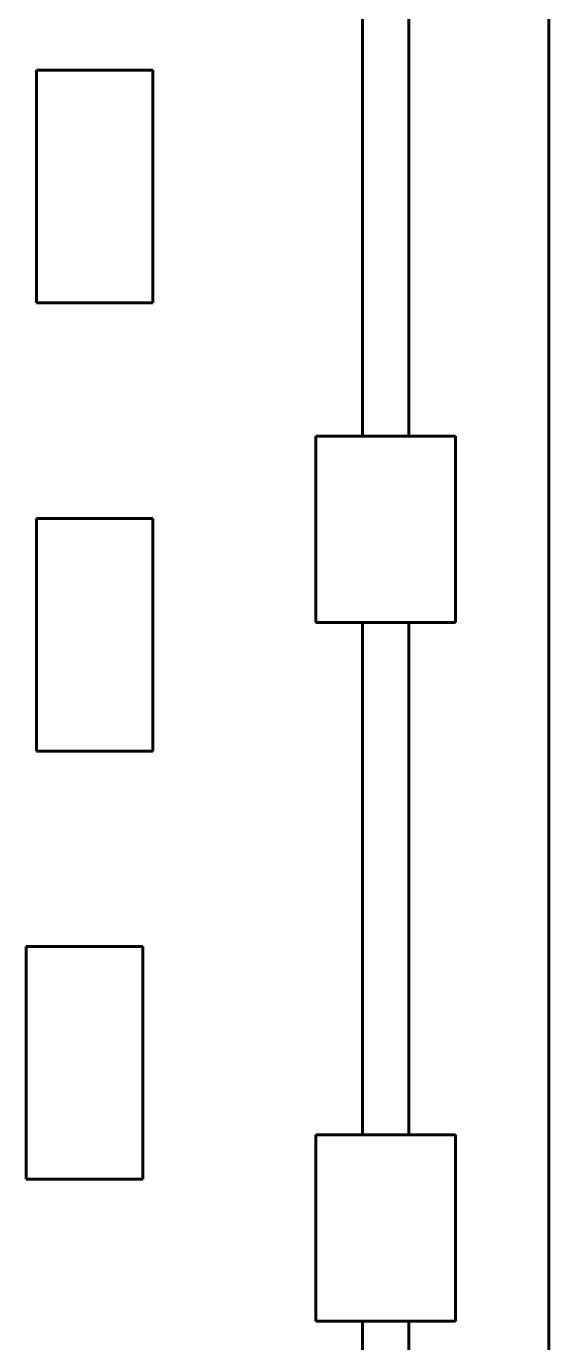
# Model space of a CAD drawing. Extents: x 0 to 297, y 0 to 292.
# Drawn here: x 248.04 to 253.64, y 112.79 to 126.92 of the extents above; entities that cross this region are included whole.
import ezdxf

# ---------------------------------------------------------------- set-up
doc = ezdxf.new("R2010")
doc.units = 0
doc.header["$MEASUREMENT"] = 0
doc.linetypes.add('K5LT_BASIC', pattern=[0])
doc.layers.add('Системный слой', color=7, linetype='Continuous')

# ---------------------------------------------------------------- blocks, each defined once
blk = doc.blocks.new('*U')
at = {"layer": 'Системный слой', "linetype": 'K5LT_BASIC', "lineweight": 60}
for p, q in [((249.395, 126.45), (248.145, 126.45)), ((248.145, 126.45), (248.145, 123.95)), ((249.395, 123.95), (249.395, 126.45)), ((248.145, 123.95), (249.395, 123.95)), ((249.395, 121.637), (248.145, 121.637)), ((248.145, 121.637), (248.145, 119.137)), ((249.395, 119.137), (249.395, 121.637)), ((248.145, 119.137), (249.395, 119.137)), ((249.286, 117.043), (248.036, 117.043)), ((248.036, 117.043), (248.036, 114.543)), ((249.286, 114.543), (249.286, 117.043)), ((248.036, 114.543), (249.286, 114.543))]:
    blk.add_line(p, q, dxfattribs=at)

msp = doc.modelspace()

# ---------------------------------------------------------------- linework, layer by layer
at = {"layer": 'Системный слой', "linetype": 'K5LT_BASIC', "lineweight": 60}
for p, q in [((253.642, 67.019), (253.642, 175.019)), ((251.642, 122.519), (251.642, 128.019)), ((252.142, 128.019), (252.142, 122.519)), ((251.142, 122.519), (252.642, 122.519)), ((251.142, 122.519), (251.142, 120.519)), ((251.142, 120.519), (251.142, 122.519)), ((251.142, 122.519), (252.642, 122.519)), ((252.642, 122.519), (251.642, 122.519)), ((252.642, 122.519), (252.642, 120.519)), ((252.642, 120.519), (252.642, 122.519)), ((252.642, 121.769), (252.642, 121.019)), ((252.642, 120.519), (251.142, 120.519)), ((251.142, 120.519), (252.642, 120.519)), ((251.642, 115.019), (251.642, 120.519)), ((252.142, 120.519), (252.142, 115.019)), ((251.142, 115.019), (252.642, 115.019)), ((251.142, 115.019), (251.142, 113.019)), ((251.142, 113.019), (251.142, 115.019)), ((251.142, 115.019), (252.642, 115.019)), ((252.642, 115.019), (251.642, 115.019)), ((252.642, 115.019), (252.642, 113.019)), ((252.642, 113.019), (252.642, 115.019)), ((252.642, 114.269), (252.642, 113.519)), ((252.642, 113.019), (251.142, 113.019)), ((251.142, 113.019), (252.642, 113.019)), ((251.642, 107.519), (251.642, 113.019)), ((252.142, 113.019), (252.142, 107.519))]:
    msp.add_line(p, q, dxfattribs=at)

# ---------------------------------------------------------------- block references
at = {"layer": 'Системный слой'}
msp.add_blockref('*U', (0, 0), dxfattribs=at)
msp.add_blockref('*U', (0, 0), dxfattribs=at)
msp.add_blockref('*U', (0, 0), dxfattribs=at)
msp.add_blockref('*U', (0, 0), dxfattribs=at)
msp.add_blockref('*U', (0, 0), dxfattribs=at)
msp.add_blockref('*U', (0, 0), dxfattribs=at)
msp.add_blockref('*U', (0, 0), dxfattribs=at)
msp.add_blockref('*U', (0, 0), dxfattribs=at)
msp.add_blockref('*U', (0, 0), dxfattribs=at)
msp.add_blockref('*U', (0, 0), dxfattribs=at)
msp.add_blockref('*U', (0, 0), dxfattribs=at)
msp.add_blockref('*U', (0, 0), dxfattribs=at)
msp.add_blockref('*U', (0, 0), dxfattribs=at)
msp.add_blockref('*U', (0, 0), dxfattribs=at)
msp.add_blockref('*U', (0, 0), dxfattribs=at)
msp.add_blockref('*U', (0, 0), dxfattribs=at)
msp.add_blockref('*U', (0, 0), dxfattribs=at)
msp.add_blockref('*U', (0, 0), dxfattribs=at)
msp.add_blockref('*U', (0, 0), dxfattribs=at)
msp.add_blockref('*U', (0, 0), dxfattribs=at)
msp.add_blockref('*U', (0, 0), dxfattribs=at)
msp.add_blockref('*U', (0, 0), dxfattribs=at)
msp.add_blockref('*U', (0, 0), dxfattribs=at)
msp.add_blockref('*U', (0, 0), dxfattribs=at)
msp.add_blockref('*U', (0, 0), dxfattribs=at)
msp.add_blockref('*U', (0, 0), dxfattribs=at)
msp.add_blockref('*U', (0, 0), dxfattribs=at)
msp.add_blockref('*U', (0, 0), dxfattribs=at)
msp.add_blockref('*U', (0, 0), dxfattribs=at)
msp.add_blockref('*U', (0, 0), dxfattribs=at)
msp.add_blockref('*U', (0, 0), dxfattribs=at)
msp.add_blockref('*U', (0, 0), dxfattribs=at)
msp.add_blockref('*U', (0, 0), dxfattribs=at)
msp.add_blockref('*U', (0, 0), dxfattribs=at)
msp.add_blockref('*U', (0, 0), dxfattribs=at)
msp.add_blockref('*U', (0, 0), dxfattribs=at)
msp.add_blockref('*U', (0, 0), dxfattribs=at)
msp.add_blockref('*U', (0, 0), dxfattribs=at)
msp.add_blockref('*U', (0, 0), dxfattribs=at)
msp.add_blockref('*U', (0, 0), dxfattribs=at)
msp.add_blockref('*U', (0, 0), dxfattribs=at)
msp.add_blockref('*U', (0, 0), dxfattribs=at)
msp.add_blockref('*U', (0, 0), dxfattribs=at)
msp.add_blockref('*U', (0, 0), dxfattribs=at)
msp.add_blockref('*U', (0, 0), dxfattribs=at)
msp.add_blockref('*U', (0, 0), dxfattribs=at)
msp.add_blockref('*U', (0, 0), dxfattribs=at)
msp.add_blockref('*U', (0, 0), dxfattribs=at)
msp.add_blockref('*U', (0, 0), dxfattribs=at)
msp.add_blockref('*U', (0, 0), dxfattribs=at)
msp.add_blockref('*U', (0, 0), dxfattribs=at)
msp.add_blockref('*U', (0, 0), dxfattribs=at)
msp.add_blockref('*U', (0, 0), dxfattribs=at)
msp.add_blockref('*U', (0, 0), dxfattribs=at)
msp.add_blockref('*U', (0, 0), dxfattribs=at)
msp.add_blockref('*U', (0, 0), dxfattribs=at)
msp.add_blockref('*U', (0, 0), dxfattribs=at)
msp.add_blockref('*U', (0, 0), dxfattribs=at)
msp.add_blockref('*U', (0, 0), dxfattribs=at)
msp.add_blockref('*U', (0, 0), dxfattribs=at)
msp.add_blockref('*U', (0, 0), dxfattribs=at)
msp.add_blockref('*U', (0, 0), dxfattribs=at)
msp.add_blockref('*U', (0, 0), dxfattribs=at)
msp.add_blockref('*U', (0, 0), dxfattribs=at)
msp.add_blockref('*U', (0, 0), dxfattribs=at)
msp.add_blockref('*U', (0, 0), dxfattribs=at)
msp.add_blockref('*U', (0, 0), dxfattribs=at)
msp.add_blockref('*U', (0, 0), dxfattribs=at)
msp.add_blockref('*U', (0, 0), dxfattribs=at)
msp.add_blockref('*U', (0, 0), dxfattribs=at)
msp.add_blockref('*U', (0, 0), dxfattribs=at)
msp.add_blockref('*U', (0, 0), dxfattribs=at)
msp.add_blockref('*U', (0, 0), dxfattribs=at)
msp.add_blockref('*U', (0, 0), dxfattribs=at)
msp.add_blockref('*U', (0, 0), dxfattribs=at)
msp.add_blockref('*U', (0, 0), dxfattribs=at)
msp.add_blockref('*U', (0, 0), dxfattribs=at)
msp.add_blockref('*U', (0, 0), dxfattribs=at)
msp.add_blockref('*U', (0, 0), dxfattribs=at)
msp.add_blockref('*U', (0, 0), dxfattribs=at)
msp.add_blockref('*U', (0, 0), dxfattribs=at)
msp.add_blockref('*U', (0, 0), dxfattribs=at)
msp.add_blockref('*U', (0, 0), dxfattribs=at)
msp.add_blockref('*U', (0, 0), dxfattribs=at)
msp.add_blockref('*U', (0, 0), dxfattribs=at)
msp.add_blockref('*U', (0, 0), dxfattribs=at)
msp.add_blockref('*U', (0, 0), dxfattribs=at)
msp.add_blockref('*U', (0, 0), dxfattribs=at)
msp.add_blockref('*U', (0, 0), dxfattribs=at)
msp.add_blockref('*U', (0, 0), dxfattribs=at)
msp.add_blockref('*U', (0, 0), dxfattribs=at)
msp.add_blockref('*U', (0, 0), dxfattribs=at)
msp.add_blockref('*U', (0, 0), dxfattribs=at)
msp.add_blockref('*U', (0, 0), dxfattribs=at)
msp.add_blockref('*U', (0, 0), dxfattribs=at)
msp.add_blockref('*U', (0, 0), dxfattribs=at)
msp.add_blockref('*U', (0, 0), dxfattribs=at)
msp.add_blockref('*U', (0, 0), dxfattribs=at)
msp.add_blockref('*U', (0, 0), dxfattribs=at)
msp.add_blockref('*U', (0, 0), dxfattribs=at)
msp.add_blockref('*U', (0, 0), dxfattribs=at)
msp.add_blockref('*U', (0, 0), dxfattribs=at)
msp.add_blockref('*U', (0, 0), dxfattribs=at)
msp.add_blockref('*U', (0, 0), dxfattribs=at)
msp.add_blockref('*U', (0, 0), dxfattribs=at)
msp.add_blockref('*U', (0, 0), dxfattribs=at)
msp.add_blockref('*U', (0, 0), dxfattribs=at)
msp.add_blockref('*U', (0, 0), dxfattribs=at)
msp.add_blockref('*U', (0, 0), dxfattribs=at)
msp.add_blockref('*U', (0, 0), dxfattribs=at)
msp.add_blockref('*U', (0, 0), dxfattribs=at)
msp.add_blockref('*U', (0, 0), dxfattribs=at)
msp.add_blockref('*U', (0, 0), dxfattribs=at)
msp.add_blockref('*U', (0, 0), dxfattribs=at)
msp.add_blockref('*U', (0, 0), dxfattribs=at)
msp.add_blockref('*U', (0, 0), dxfattribs=at)
msp.add_blockref('*U', (0, 0), dxfattribs=at)
msp.add_blockref('*U', (0, 0), dxfattribs=at)
msp.add_blockref('*U', (0, 0), dxfattribs=at)
msp.add_blockref('*U', (0, 0), dxfattribs=at)
msp.add_blockref('*U', (0, 0), dxfattribs=at)
msp.add_blockref('*U', (0, 0), dxfattribs=at)
msp.add_blockref('*U', (0, 0), dxfattribs=at)
msp.add_blockref('*U', (0, 0), dxfattribs=at)
msp.add_blockref('*U', (0, 0), dxfattribs=at)
msp.add_blockref('*U', (0, 0), dxfattribs=at)
msp.add_blockref('*U', (0, 0), dxfattribs=at)
msp.add_blockref('*U', (0, 0), dxfattribs=at)
msp.add_blockref('*U', (0, 0), dxfattribs=at)
msp.add_blockref('*U', (0, 0), dxfattribs=at)
msp.add_blockref('*U', (0, 0), dxfattribs=at)
msp.add_blockref('*U', (0, 0), dxfattribs=at)
msp.add_blockref('*U', (0, 0), dxfattribs=at)
msp.add_blockref('*U', (0, 0), dxfattribs=at)
msp.add_blockref('*U', (0, 0), dxfattribs=at)
msp.add_blockref('*U', (0, 0), dxfattribs=at)
msp.add_blockref('*U', (0, 0), dxfattribs=at)
msp.add_blockref('*U', (0, 0), dxfattribs=at)
msp.add_blockref('*U', (0, 0), dxfattribs=at)
msp.add_blockref('*U', (0, 0), dxfattribs=at)
msp.add_blockref('*U', (0, 0), dxfattribs=at)
msp.add_blockref('*U', (0, 0), dxfattribs=at)
msp.add_blockref('*U', (0, 0), dxfattribs=at)
msp.add_blockref('*U', (0, 0), dxfattribs=at)
msp.add_blockref('*U', (0, 0), dxfattribs=at)
msp.add_blockref('*U', (0, 0), dxfattribs=at)
msp.add_blockref('*U', (0, 0), dxfattribs=at)
msp.add_blockref('*U', (0, 0), dxfattribs=at)
msp.add_blockref('*U', (0, 0), dxfattribs=at)
msp.add_blockref('*U', (0, 0), dxfattribs=at)
msp.add_blockref('*U', (0, 0), dxfattribs=at)
msp.add_blockref('*U', (0, 0), dxfattribs=at)
msp.add_blockref('*U', (0, 0), dxfattribs=at)
msp.add_blockref('*U', (0, 0), dxfattribs=at)
msp.add_blockref('*U', (0, 0), dxfattribs=at)
msp.add_blockref('*U', (0, 0), dxfattribs=at)
msp.add_blockref('*U', (0, 0), dxfattribs=at)
msp.add_blockref('*U', (0, 0), dxfattribs=at)
msp.add_blockref('*U', (0, 0), dxfattribs=at)
msp.add_blockref('*U', (0, 0), dxfattribs=at)
msp.add_blockref('*U', (0, 0), dxfattribs=at)
msp.add_blockref('*U', (0, 0), dxfattribs=at)
msp.add_blockref('*U', (0, 0), dxfattribs=at)
msp.add_blockref('*U', (0, 0), dxfattribs=at)
msp.add_blockref('*U', (0, 0), dxfattribs=at)
msp.add_blockref('*U', (0, 0), dxfattribs=at)
msp.add_blockref('*U', (0, 0), dxfattribs=at)
msp.add_blockref('*U', (0, 0), dxfattribs=at)
msp.add_blockref('*U', (0, 0), dxfattribs=at)
msp.add_blockref('*U', (0, 0), dxfattribs=at)
msp.add_blockref('*U', (0, 0), dxfattribs=at)
msp.add_blockref('*U', (0, 0), dxfattribs=at)
msp.add_blockref('*U', (0, 0), dxfattribs=at)
msp.add_blockref('*U', (0, 0), dxfattribs=at)
msp.add_blockref('*U', (0, 0), dxfattribs=at)
msp.add_blockref('*U', (0, 0), dxfattribs=at)
msp.add_blockref('*U', (0, 0), dxfattribs=at)
msp.add_blockref('*U', (0, 0), dxfattribs=at)
msp.add_blockref('*U', (0, 0), dxfattribs=at)
msp.add_blockref('*U', (0, 0), dxfattribs=at)
msp.add_blockref('*U', (0, 0), dxfattribs=at)
msp.add_blockref('*U', (0, 0), dxfattribs=at)
msp.add_blockref('*U', (0, 0), dxfattribs=at)
msp.add_blockref('*U', (0, 0), dxfattribs=at)
msp.add_blockref('*U', (0, 0), dxfattribs=at)
msp.add_blockref('*U', (0, 0), dxfattribs=at)
msp.add_blockref('*U', (0, 0), dxfattribs=at)
msp.add_blockref('*U', (0, 0), dxfattribs=at)
msp.add_blockref('*U', (0, 0), dxfattribs=at)
msp.add_blockref('*U', (0, 0), dxfattribs=at)
msp.add_blockref('*U', (0, 0), dxfattribs=at)
msp.add_blockref('*U', (0, 0), dxfattribs=at)
msp.add_blockref('*U', (0, 0), dxfattribs=at)
msp.add_blockref('*U', (0, 0), dxfattribs=at)
msp.add_blockref('*U', (0, 0), dxfattribs=at)
msp.add_blockref('*U', (0, 0), dxfattribs=at)
msp.add_blockref('*U', (0, 0), dxfattribs=at)
msp.add_blockref('*U', (0, 0), dxfattribs=at)
msp.add_blockref('*U', (0, 0), dxfattribs=at)
msp.add_blockref('*U', (0, 0), dxfattribs=at)
msp.add_blockref('*U', (0, 0), dxfattribs=at)
msp.add_blockref('*U', (0, 0), dxfattribs=at)
msp.add_blockref('*U', (0, 0), dxfattribs=at)
msp.add_blockref('*U', (0, 0), dxfattribs=at)
msp.add_blockref('*U', (0, 0), dxfattribs=at)
msp.add_blockref('*U', (0, 0), dxfattribs=at)
msp.add_blockref('*U', (0, 0), dxfattribs=at)
msp.add_blockref('*U', (0, 0), dxfattribs=at)
msp.add_blockref('*U', (0, 0), dxfattribs=at)
msp.add_blockref('*U', (0, 0), dxfattribs=at)
msp.add_blockref('*U', (0, 0), dxfattribs=at)
msp.add_blockref('*U', (0, 0), dxfattribs=at)
msp.add_blockref('*U', (0, 0), dxfattribs=at)
msp.add_blockref('*U', (0, 0), dxfattribs=at)
msp.add_blockref('*U', (0, 0), dxfattribs=at)
msp.add_blockref('*U', (0, 0), dxfattribs=at)
msp.add_blockref('*U', (0, 0), dxfattribs=at)
msp.add_blockref('*U', (0, 0), dxfattribs=at)
msp.add_blockref('*U', (0, 0), dxfattribs=at)
msp.add_blockref('*U', (0, 0), dxfattribs=at)
msp.add_blockref('*U', (0, 0), dxfattribs=at)
msp.add_blockref('*U', (0, 0), dxfattribs=at)
msp.add_blockref('*U', (0, 0), dxfattribs=at)
msp.add_blockref('*U', (0, 0), dxfattribs=at)
msp.add_blockref('*U', (0, 0), dxfattribs=at)
msp.add_blockref('*U', (0, 0), dxfattribs=at)
msp.add_blockref('*U', (0, 0), dxfattribs=at)
msp.add_blockref('*U', (0, 0), dxfattribs=at)
msp.add_blockref('*U', (0, 0), dxfattribs=at)
msp.add_blockref('*U', (0, 0), dxfattribs=at)
msp.add_blockref('*U', (0, 0), dxfattribs=at)
msp.add_blockref('*U', (0, 0), dxfattribs=at)
msp.add_blockref('*U', (0, 0), dxfattribs=at)
msp.add_blockref('*U', (0, 0), dxfattribs=at)
msp.add_blockref('*U', (0, 0), dxfattribs=at)
msp.add_blockref('*U', (0, 0), dxfattribs=at)
msp.add_blockref('*U', (0, 0), dxfattribs=at)
msp.add_blockref('*U', (0, 0), dxfattribs=at)
msp.add_blockref('*U', (0, 0), dxfattribs=at)
msp.add_blockref('*U', (0, 0), dxfattribs=at)
msp.add_blockref('*U', (0, 0), dxfattribs=at)
msp.add_blockref('*U', (0, 0), dxfattribs=at)
msp.add_blockref('*U', (0, 0), dxfattribs=at)
msp.add_blockref('*U', (0, 0), dxfattribs=at)
msp.add_blockref('*U', (0, 0), dxfattribs=at)
msp.add_blockref('*U', (0, 0), dxfattribs=at)
msp.add_blockref('*U', (0, 0), dxfattribs=at)
msp.add_blockref('*U', (0, 0), dxfattribs=at)
msp.add_blockref('*U', (0, 0), dxfattribs=at)
msp.add_blockref('*U', (0, 0), dxfattribs=at)
msp.add_blockref('*U', (0, 0), dxfattribs=at)
msp.add_blockref('*U', (0, 0), dxfattribs=at)
msp.add_blockref('*U', (0, 0), dxfattribs=at)
msp.add_blockref('*U', (0, 0), dxfattribs=at)
msp.add_blockref('*U', (0, 0), dxfattribs=at)
msp.add_blockref('*U', (0, 0), dxfattribs=at)
msp.add_blockref('*U', (0, 0), dxfattribs=at)
msp.add_blockref('*U', (0, 0), dxfattribs=at)
msp.add_blockref('*U', (0, 0), dxfattribs=at)
msp.add_blockref('*U', (0, 0), dxfattribs=at)
msp.add_blockref('*U', (0, 0), dxfattribs=at)
msp.add_blockref('*U', (0, 0), dxfattribs=at)
msp.add_blockref('*U', (0, 0), dxfattribs=at)
msp.add_blockref('*U', (0, 0), dxfattribs=at)
msp.add_blockref('*U', (0, 0), dxfattribs=at)
msp.add_blockref('*U', (0, 0), dxfattribs=at)
msp.add_blockref('*U', (0, 0), dxfattribs=at)
msp.add_blockref('*U', (0, 0), dxfattribs=at)
msp.add_blockref('*U', (0, 0), dxfattribs=at)
msp.add_blockref('*U', (0, 0), dxfattribs=at)
msp.add_blockref('*U', (0, 0), dxfattribs=at)
msp.add_blockref('*U', (0, 0), dxfattribs=at)
msp.add_blockref('*U', (0, 0), dxfattribs=at)
msp.add_blockref('*U', (0, 0), dxfattribs=at)
msp.add_blockref('*U', (0, 0), dxfattribs=at)
msp.add_blockref('*U', (0, 0), dxfattribs=at)
msp.add_blockref('*U', (0, 0), dxfattribs=at)
msp.add_blockref('*U', (0, 0), dxfattribs=at)
msp.add_blockref('*U', (0, 0), dxfattribs=at)
msp.add_blockref('*U', (0, 0), dxfattribs=at)
msp.add_blockref('*U', (0, 0), dxfattribs=at)
msp.add_blockref('*U', (0, 0), dxfattribs=at)
msp.add_blockref('*U', (0, 0), dxfattribs=at)
msp.add_blockref('*U', (0, 0), dxfattribs=at)
msp.add_blockref('*U', (0, 0), dxfattribs=at)
msp.add_blockref('*U', (0, 0), dxfattribs=at)
msp.add_blockref('*U', (0, 0), dxfattribs=at)
msp.add_blockref('*U', (0, 0), dxfattribs=at)
msp.add_blockref('*U', (0, 0), dxfattribs=at)
msp.add_blockref('*U', (0, 0), dxfattribs=at)
msp.add_blockref('*U', (0, 0), dxfattribs=at)
msp.add_blockref('*U', (0, 0), dxfattribs=at)
msp.add_blockref('*U', (0, 0), dxfattribs=at)
msp.add_blockref('*U', (0, 0), dxfattribs=at)
msp.add_blockref('*U', (0, 0), dxfattribs=at)
msp.add_blockref('*U', (0, 0), dxfattribs=at)
msp.add_blockref('*U', (0, 0), dxfattribs=at)
msp.add_blockref('*U', (0, 0), dxfattribs=at)
msp.add_blockref('*U', (0, 0), dxfattribs=at)
msp.add_blockref('*U', (0, 0), dxfattribs=at)
msp.add_blockref('*U', (0, 0), dxfattribs=at)
msp.add_blockref('*U', (0, 0), dxfattribs=at)
msp.add_blockref('*U', (0, 0), dxfattribs=at)
msp.add_blockref('*U', (0, 0), dxfattribs=at)
msp.add_blockref('*U', (0, 0), dxfattribs=at)
msp.add_blockref('*U', (0, 0), dxfattribs=at)
msp.add_blockref('*U', (0, 0), dxfattribs=at)
msp.add_blockref('*U', (0, 0), dxfattribs=at)
msp.add_blockref('*U', (0, 0), dxfattribs=at)
msp.add_blockref('*U', (0, 0), dxfattribs=at)
msp.add_blockref('*U', (0, 0), dxfattribs=at)
msp.add_blockref('*U', (0, 0), dxfattribs=at)
msp.add_blockref('*U', (0, 0), dxfattribs=at)
msp.add_blockref('*U', (0, 0), dxfattribs=at)
msp.add_blockref('*U', (0, 0), dxfattribs=at)
msp.add_blockref('*U', (0, 0), dxfattribs=at)
msp.add_blockref('*U', (0, 0), dxfattribs=at)
msp.add_blockref('*U', (0, 0), dxfattribs=at)
msp.add_blockref('*U', (0, 0), dxfattribs=at)
msp.add_blockref('*U', (0, 0), dxfattribs=at)
msp.add_blockref('*U', (0, 0), dxfattribs=at)
msp.add_blockref('*U', (0, 0), dxfattribs=at)
msp.add_blockref('*U', (0, 0), dxfattribs=at)
msp.add_blockref('*U', (0, 0), dxfattribs=at)
msp.add_blockref('*U', (0, 0), dxfattribs=at)
msp.add_blockref('*U', (0, 0), dxfattribs=at)
msp.add_blockref('*U', (0, 0), dxfattribs=at)
msp.add_blockref('*U', (0, 0), dxfattribs=at)
msp.add_blockref('*U', (0, 0), dxfattribs=at)
msp.add_blockref('*U', (0, 0), dxfattribs=at)
msp.add_blockref('*U', (0, 0), dxfattribs=at)
msp.add_blockref('*U', (0, 0), dxfattribs=at)
msp.add_blockref('*U', (0, 0), dxfattribs=at)
msp.add_blockref('*U', (0, 0), dxfattribs=at)
msp.add_blockref('*U', (0, 0), dxfattribs=at)
msp.add_blockref('*U', (0, 0), dxfattribs=at)
msp.add_blockref('*U', (0, 0), dxfattribs=at)
msp.add_blockref('*U', (0, 0), dxfattribs=at)
msp.add_blockref('*U', (0, 0), dxfattribs=at)
msp.add_blockref('*U', (0, 0), dxfattribs=at)
msp.add_blockref('*U', (0, 0), dxfattribs=at)
msp.add_blockref('*U', (0, 0), dxfattribs=at)
msp.add_blockref('*U', (0, 0), dxfattribs=at)
msp.add_blockref('*U', (0, 0), dxfattribs=at)
msp.add_blockref('*U', (0, 0), dxfattribs=at)
msp.add_blockref('*U', (0, 0), dxfattribs=at)
msp.add_blockref('*U', (0, 0), dxfattribs=at)
msp.add_blockref('*U', (0, 0), dxfattribs=at)
msp.add_blockref('*U', (0, 0), dxfattribs=at)
msp.add_blockref('*U', (0, 0), dxfattribs=at)
msp.add_blockref('*U', (0, 0), dxfattribs=at)
msp.add_blockref('*U', (0, 0), dxfattribs=at)
msp.add_blockref('*U', (0, 0), dxfattribs=at)
msp.add_blockref('*U', (0, 0), dxfattribs=at)
msp.add_blockref('*U', (0, 0), dxfattribs=at)
msp.add_blockref('*U', (0, 0), dxfattribs=at)
msp.add_blockref('*U', (0, 0), dxfattribs=at)
msp.add_blockref('*U', (0, 0), dxfattribs=at)
msp.add_blockref('*U', (0, 0), dxfattribs=at)
msp.add_blockref('*U', (0, 0), dxfattribs=at)
msp.add_blockref('*U', (0, 0), dxfattribs=at)
msp.add_blockref('*U', (0, 0), dxfattribs=at)
msp.add_blockref('*U', (0, 0), dxfattribs=at)
msp.add_blockref('*U', (0, 0), dxfattribs=at)

doc.saveas('drawing.dxf')
